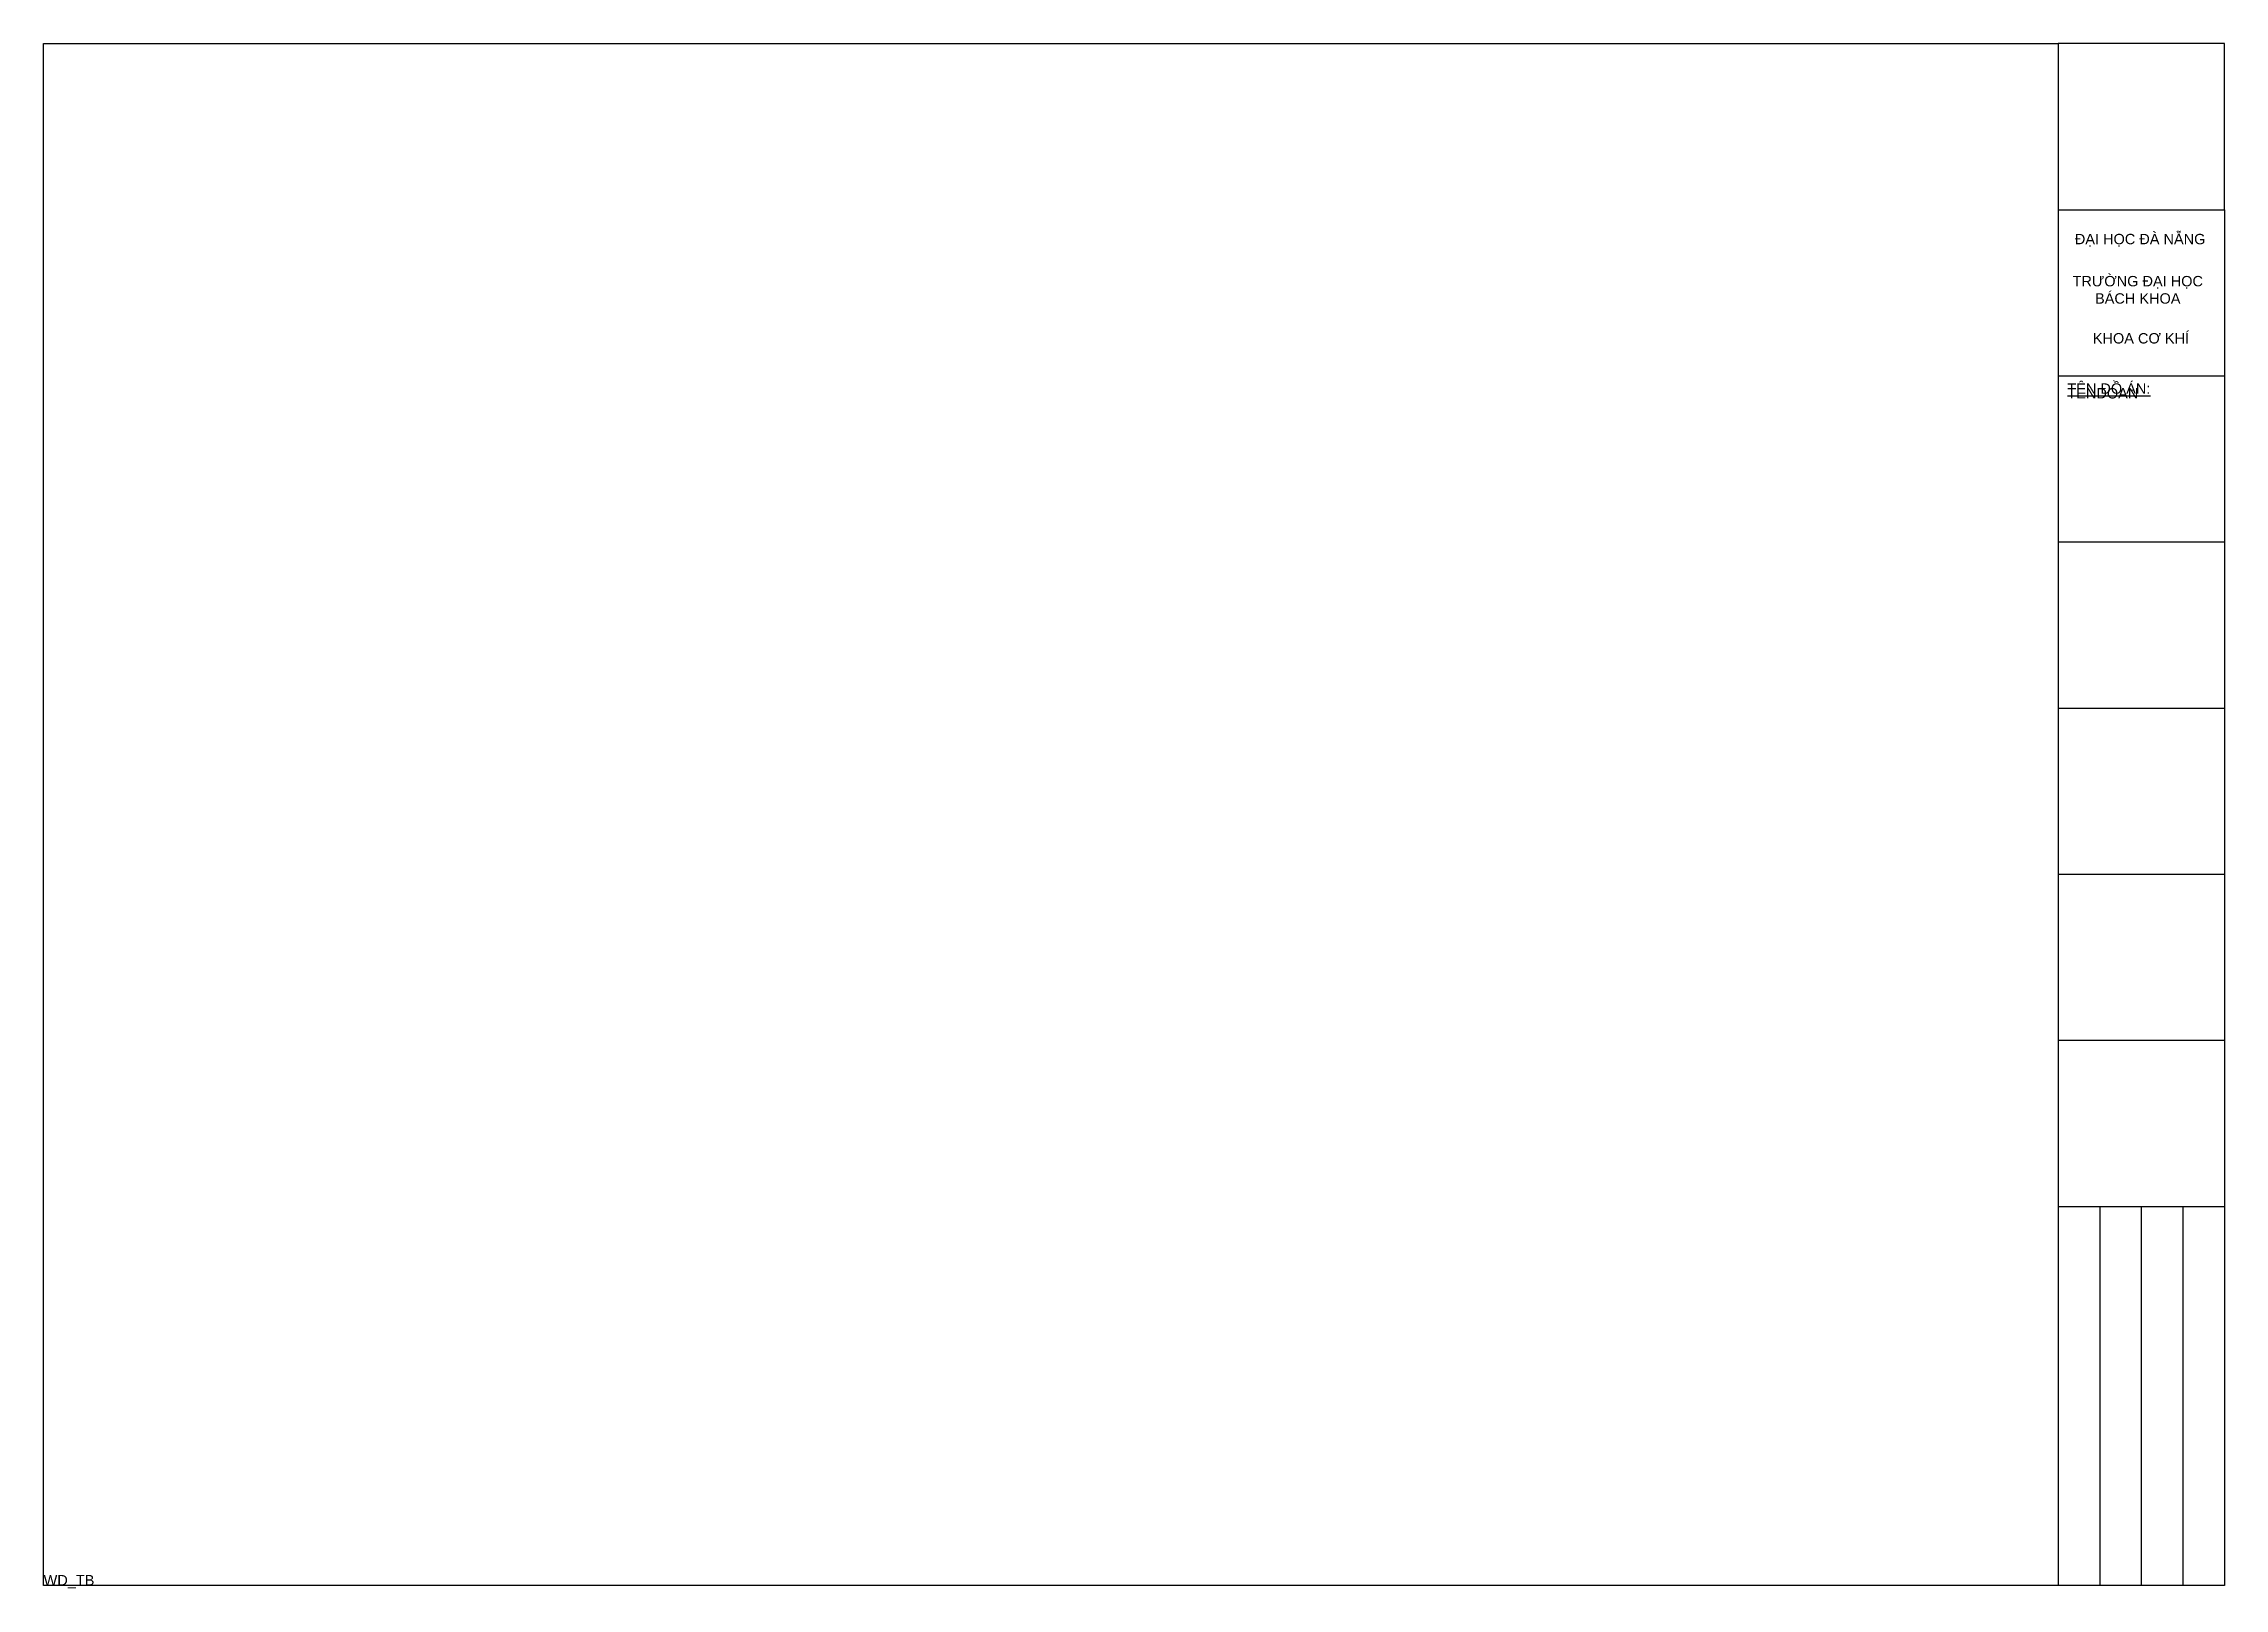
# Model space of a CAD drawing. Header units: inches. Extents: x 0 to 420, y -1 to 297.
import ezdxf

# ---------------------------------------------------------------- set-up
doc = ezdxf.new("R2010")
doc.units = ezdxf.units.IN
doc.header["$MEASUREMENT"] = 0
doc.layers.add('Title_Block', color=30, linetype='Continuous')
doc.styles.get("Standard").update_dxf_attribs({"font": 'arial.ttf', "height": 2})

# ---------------------------------------------------------------- blocks, each defined once
blk = doc.blocks.new('Tỉtle_Block')
at = {"layer": 'Title_Block'}
for p, q in [((0, 0), (0, 297)), ((0, 297), (388, 297)), ((388, 265), (388, 0)), ((420, 265), (420, 0)), ((388, 233), (420, 233)), ((388, 201), (420, 201)), ((388, 169), (420, 169)), ((388, 137), (420, 137)), ((388, 105), (420, 105)), ((388, 73), (420, 73)), ((396, 73), (396, 0)), ((404, 73), (404, 0)), ((412, 73), (412, 0)), ((420, 0), (0, 0)), ((0, 0), (0, 0))]:
    blk.add_line(p, q, dxfattribs=at)
blk.add_lwpolyline([(420, 297), (388, 297), (388, 265), (420, 265)], close=True, dxfattribs=at)
at = {"char_height": 2, "attachment_point": 1}
for s, width, insert in [('ĐẠI HỌC ĐÀ NẴNG', 25.7382, (391.2, 260.35)), ('\\pxqc;TRƯỜNG ĐẠI HỌC BÁCH KHOA', 28.3915, (389.12, 252.24)), ('\\pxqc;KHOA CƠ KHÍ', 25.3257, (391.27, 241.23)), ('{\\LTÊN ĐỒ ÁN:}', 27.2851, (389.76, 231.55))]:
    blk.add_mtext_dynamic_manual_height_columns(s, width=width, gutter_width=10, heights=[0], dxfattribs=dict(at, insert=insert))

msp = doc.modelspace()

# ---------------------------------------------------------------- block references
msp.add_blockref('Tỉtle_Block', (0, 0))

# ---------------------------------------------------------------- texts
msp.add_attdef('TENDOAN', (389.76, 228.64), '', height=2)
at = {"flags": 9}
msp.add_attdef('WD_TB', (0, 0), 'TENDOAN = LINE1', height=2, dxfattribs=at)

doc.saveas('drawing.dxf')
